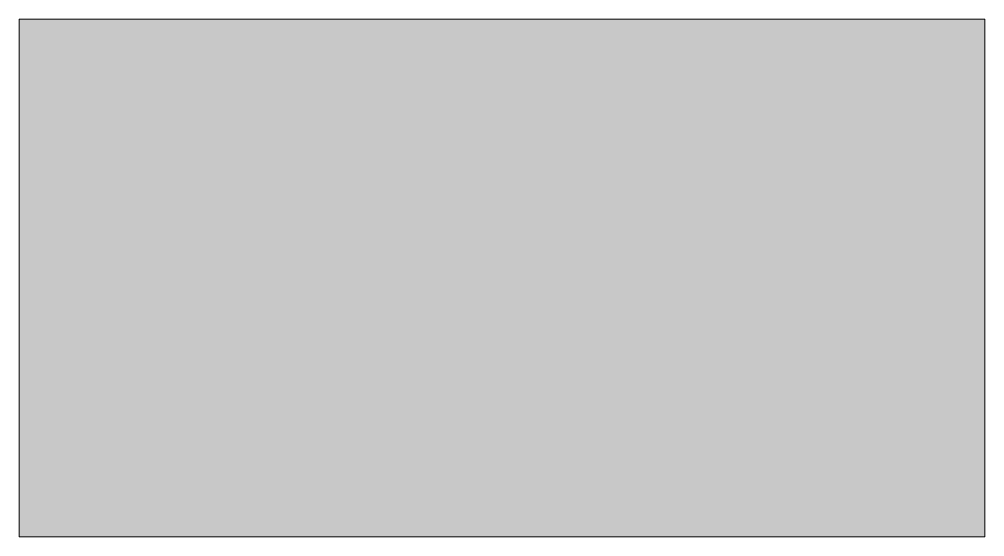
# Model space of a CAD drawing. Header units: millimetres. Extents: x 2.5 to 33.8, y 4.5 to 21.2.
import ezdxf

# ---------------------------------------------------------------- set-up
doc = ezdxf.new("R2010")
doc.units = ezdxf.units.MM
doc.header["$LTSCALE"] = 50
doc.layers.add('Design Layer-1', color=7, linetype='Continuous')

msp = doc.modelspace()

# ---------------------------------------------------------------- hatches: boundary and pattern name
at = {"layer": 'Design Layer-1', "linetype": 'Continuous', "lineweight": 5, "transparency": 33554687}
h = msp.add_hatch(color=256, dxfattribs=at)
h.set_gradient(color1=(255, 255, 255), color2=(255, 255, 0), name='CYLINDER')
h.paths.add_polyline_path([(2.5, 21.25), (33.75, 21.25), (33.75, 4.5), (2.5, 4.5)])

# ---------------------------------------------------------------- linework, layer by layer
at = {"layer": 'Design Layer-1', "color": 7, "linetype": 'Continuous', "lineweight": 5, "transparency": 33554687, "flags": 128}
msp.add_lwpolyline([(2.5, 21.25), (33.75, 21.25), (33.75, 4.5), (2.5, 4.5)], close=True, dxfattribs=at)

doc.saveas('drawing.dxf')
